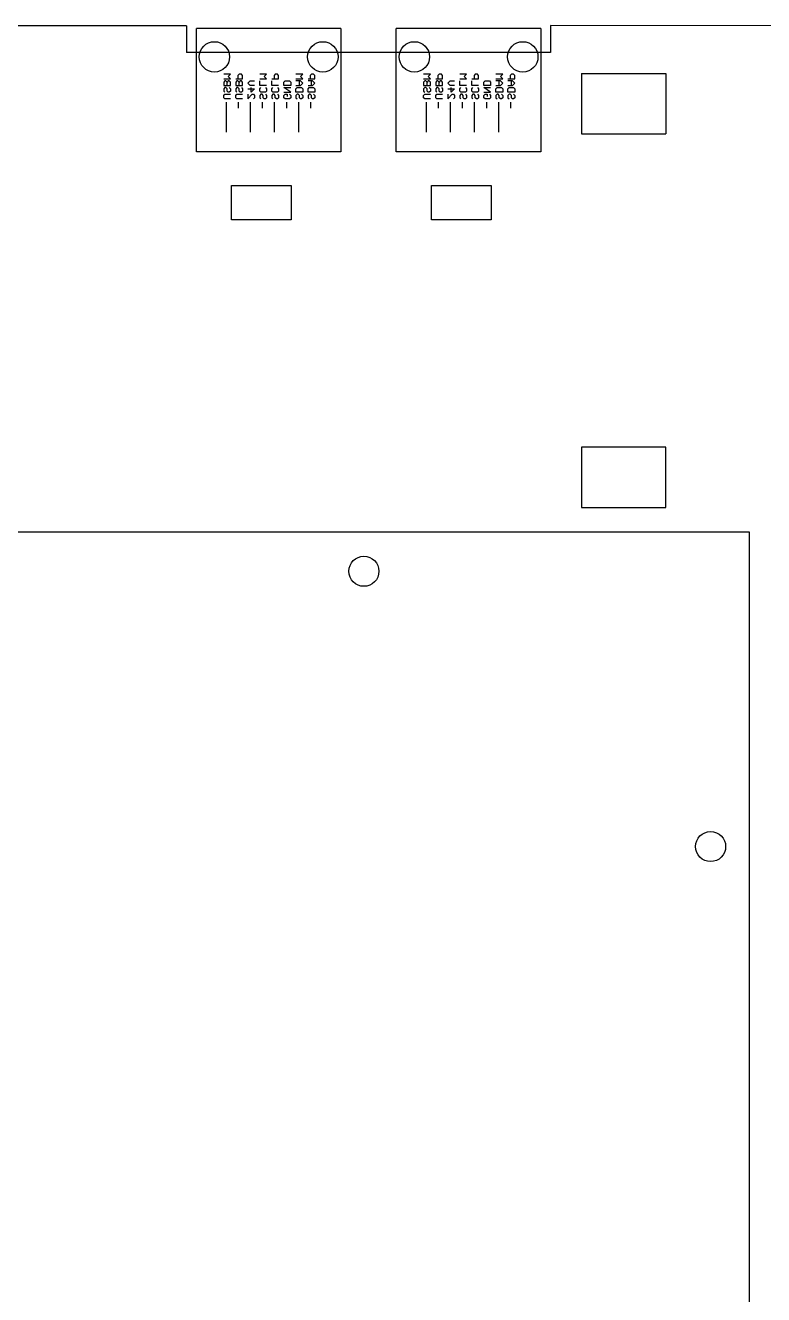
# Model space of a CAD drawing. Extents: x 0 to 11.5, y 0 to 11.2.
# Drawn here: x 5.3 to 8.36, y 5.95 to 11.21 of the extents above; entities that cross this region are included whole.
import ezdxf

# ---------------------------------------------------------------- set-up
doc = ezdxf.new("R2010")
doc.units = 0
for name, color, linetype in [('20', 53, 'CONTINUOUS'), ('21', 253, 'CONTINUOUS'), ('22', 253, 'CONTINUOUS')]:
    doc.layers.add(name, color=color, linetype=linetype)

msp = doc.modelspace()

# ---------------------------------------------------------------- linework, layer by layer
at = {"layer": '20'}
for p, q in [((5.969397, 11.21), (0, 11.21)), ((5.969397, 11.21), (5.969397, 11.1)), ((8.847519, 11.21), (7.479865, 11.212234)), ((7.479865, 11.212234), (7.479865, 11.1)), ((7.479865, 11.1), (5.969397, 11.1)), ((7.608784, 11.012234), (7.608784, 10.762234)), ((7.608784, 11.012234), (7.958784, 11.012234)), ((7.958784, 11.012234), (7.958784, 10.762234)), ((7.608784, 10.762234), (7.958784, 10.762234)), ((7.958784, 9.462234), (7.608784, 9.462234)), ((7.608784, 9.462234), (7.608784, 9.212234)), ((7.958784, 9.212234), (7.958784, 9.462234)), ((7.608784, 9.212234), (7.958784, 9.212234))]:
    msp.add_line(p, q, dxfattribs=at)
for centre, radius in [((6.0846, 11.0817), 0.062992), ((6.5346, 11.0817), 0.062992), ((6.9146, 11.0817), 0.062992), ((7.3646, 11.0817), 0.062992), ((6.705, 8.948), 0.0625), ((8.144, 7.806), 0.0625)]:
    msp.add_circle(centre, radius, dxfattribs=at)
at = {"layer": '21'}
for p, q in [((6.6096, 11.19981), (6.0096, 11.19981)), ((6.0096, 10.687999), (6.0096, 11.19981)), ((6.6096, 11.19981), (6.6096, 10.687999)), ((7.4396, 11.19981), (6.8396, 11.19981)), ((6.8396, 10.687999), (6.8396, 11.19981)), ((7.4396, 11.19981), (7.4396, 10.687999)), ((6.6096, 10.687999), (6.0096, 10.687999)), ((7.4396, 10.687999), (6.8396, 10.687999)), ((6.155584, 10.405834), (6.155584, 10.547566)), ((6.155584, 10.547566), (6.403616, 10.547566)), ((6.403616, 10.547566), (6.403616, 10.405834)), ((6.985584, 10.405834), (6.985584, 10.547566)), ((6.985584, 10.547566), (7.233616, 10.547566)), ((7.233616, 10.547566), (7.233616, 10.405834)), ((6.403616, 10.405834), (6.155584, 10.405834)), ((7.233616, 10.405834), (6.985584, 10.405834))]:
    msp.add_line(p, q, dxfattribs=at)
at = {"layer": '22'}
for p, q in [((6.151124, 11.009253), (6.1231, 11.009253)), ((6.141782, 10.999912), (6.151124, 11.009253)), ((6.187112, 11.009253), (6.182441, 11.004583)), ((6.182441, 11.004583), (6.182441, 10.990571)), ((6.196453, 11.009253), (6.187112, 11.009253)), ((6.201124, 11.004583), (6.196453, 11.009253)), ((6.201124, 10.990571), (6.201124, 11.004583)), ((6.301124, 11.009253), (6.2731, 11.009253)), ((6.291782, 10.999912), (6.301124, 11.009253)), ((6.337112, 11.009253), (6.332441, 11.004583)), ((6.332441, 11.004583), (6.332441, 10.990571)), ((6.346453, 11.009253), (6.337112, 11.009253)), ((6.351124, 11.004583), (6.346453, 11.009253)), ((6.351124, 10.990571), (6.351124, 11.004583)), ((6.451124, 11.009253), (6.4231, 11.009253)), ((6.441782, 10.999912), (6.451124, 11.009253)), ((6.487112, 11.009253), (6.482441, 11.004583)), ((6.482441, 11.004583), (6.482441, 10.990571)), ((6.496453, 11.009253), (6.487112, 11.009253)), ((6.501124, 11.004583), (6.496453, 11.009253)), ((6.501124, 10.990571), (6.501124, 11.004583)), ((6.981124, 11.009253), (6.9531, 11.009253)), ((6.971782, 10.999912), (6.981124, 11.009253)), ((7.017112, 11.009253), (7.012441, 11.004583)), ((7.012441, 11.004583), (7.012441, 10.990571)), ((7.026453, 11.009253), (7.017112, 11.009253)), ((7.031124, 11.004583), (7.026453, 11.009253)), ((7.031124, 10.990571), (7.031124, 11.004583)), ((7.131124, 11.009253), (7.1031, 11.009253)), ((7.121782, 10.999912), (7.131124, 11.009253)), ((7.167112, 11.009253), (7.162441, 11.004583)), ((7.162441, 11.004583), (7.162441, 10.990571)), ((7.176453, 11.009253), (7.167112, 11.009253)), ((7.181124, 11.004583), (7.176453, 11.009253)), ((7.181124, 10.990571), (7.181124, 11.004583)), ((7.281124, 11.009253), (7.2531, 11.009253)), ((7.271782, 10.999912), (7.281124, 11.009253)), ((7.317112, 11.009253), (7.312441, 11.004583)), ((7.312441, 11.004583), (7.312441, 10.990571)), ((7.326453, 11.009253), (7.317112, 11.009253)), ((7.331124, 11.004583), (7.326453, 11.009253)), ((7.331124, 10.990571), (7.331124, 11.004583)), ((6.1231, 10.990571), (6.151124, 10.990571)), ((6.127771, 10.98163), (6.1231, 10.976959)), ((6.1231, 10.976959), (6.1231, 10.962947)), ((6.1231, 10.962947), (6.151124, 10.962947)), ((6.127771, 10.954006), (6.1231, 10.949336)), ((6.132441, 10.98163), (6.127771, 10.98163)), ((6.132441, 10.954006), (6.127771, 10.954006)), ((6.137112, 10.976959), (6.132441, 10.98163)), ((6.137112, 10.949336), (6.132441, 10.954006)), ((6.141782, 10.98163), (6.137112, 10.976959)), ((6.137112, 10.962947), (6.137112, 10.976959)), ((6.151124, 10.990571), (6.141782, 10.999912)), ((6.146453, 10.98163), (6.141782, 10.98163)), ((6.151124, 10.976959), (6.146453, 10.98163)), ((6.146453, 10.954006), (6.151124, 10.949336)), ((6.151124, 10.962947), (6.151124, 10.976959)), ((6.1731, 10.990571), (6.201124, 10.990571)), ((6.177771, 10.98163), (6.1731, 10.976959)), ((6.1731, 10.976959), (6.1731, 10.962947)), ((6.1731, 10.962947), (6.201124, 10.962947)), ((6.177771, 10.954006), (6.1731, 10.949336)), ((6.182441, 10.98163), (6.177771, 10.98163)), ((6.182441, 10.954006), (6.177771, 10.954006)), ((6.187112, 10.976959), (6.182441, 10.98163)), ((6.187112, 10.949336), (6.182441, 10.954006)), ((6.191782, 10.98163), (6.187112, 10.976959)), ((6.187112, 10.962947), (6.187112, 10.976959)), ((6.196453, 10.98163), (6.191782, 10.98163)), ((6.201124, 10.976959), (6.196453, 10.98163)), ((6.196453, 10.954006), (6.201124, 10.949336)), ((6.201124, 10.962947), (6.201124, 10.976959)), ((6.2231, 10.972288), (6.232441, 10.98163)), ((6.232441, 10.962947), (6.2231, 10.972288)), ((6.232441, 10.98163), (6.251124, 10.98163)), ((6.251124, 10.962947), (6.232441, 10.962947)), ((6.237112, 10.935324), (6.237112, 10.954006)), ((6.2731, 10.990571), (6.301124, 10.990571)), ((6.2731, 10.962947), (6.2731, 10.98163)), ((6.301124, 10.962947), (6.2731, 10.962947)), ((6.2731, 10.949336), (6.277771, 10.954006)), ((6.301124, 10.990571), (6.291782, 10.999912)), ((6.296453, 10.954006), (6.301124, 10.949336)), ((6.3231, 10.990571), (6.351124, 10.990571)), ((6.3231, 10.962947), (6.3231, 10.98163)), ((6.351124, 10.962947), (6.3231, 10.962947)), ((6.3231, 10.949336), (6.327771, 10.954006)), ((6.346453, 10.954006), (6.351124, 10.949336)), ((6.3731, 10.976959), (6.377771, 10.98163)), ((6.3731, 10.962947), (6.3731, 10.976959)), ((6.401124, 10.962947), (6.3731, 10.962947)), ((6.401124, 10.935324), (6.3731, 10.954006)), ((6.3731, 10.954006), (6.401124, 10.954006)), ((6.377771, 10.98163), (6.396453, 10.98163)), ((6.396453, 10.98163), (6.401124, 10.976959)), ((6.401124, 10.976959), (6.401124, 10.962947)), ((6.4231, 10.990571), (6.451124, 10.990571)), ((6.441782, 10.98163), (6.4231, 10.98163)), ((6.4231, 10.962947), (6.441782, 10.962947)), ((6.4231, 10.949336), (6.427771, 10.954006)), ((6.427771, 10.954006), (6.446453, 10.954006)), ((6.437112, 10.962947), (6.437112, 10.98163)), ((6.451124, 10.990571), (6.441782, 10.999912)), ((6.451124, 10.972288), (6.441782, 10.98163)), ((6.441782, 10.962947), (6.451124, 10.972288)), ((6.446453, 10.954006), (6.451124, 10.949336)), ((6.4731, 10.990571), (6.501124, 10.990571)), ((6.491782, 10.98163), (6.4731, 10.98163)), ((6.4731, 10.962947), (6.491782, 10.962947)), ((6.4731, 10.949336), (6.477771, 10.954006)), ((6.477771, 10.954006), (6.496453, 10.954006)), ((6.487112, 10.962947), (6.487112, 10.98163)), ((6.501124, 10.972288), (6.491782, 10.98163)), ((6.491782, 10.962947), (6.501124, 10.972288)), ((6.496453, 10.954006), (6.501124, 10.949336)), ((6.9531, 10.990571), (6.981124, 10.990571)), ((6.957771, 10.98163), (6.9531, 10.976959)), ((6.9531, 10.976959), (6.9531, 10.962947)), ((6.9531, 10.962947), (6.981124, 10.962947)), ((6.957771, 10.954006), (6.9531, 10.949336)), ((6.962441, 10.98163), (6.957771, 10.98163)), ((6.962441, 10.954006), (6.957771, 10.954006)), ((6.967112, 10.976959), (6.962441, 10.98163)), ((6.967112, 10.949336), (6.962441, 10.954006)), ((6.971782, 10.98163), (6.967112, 10.976959)), ((6.967112, 10.962947), (6.967112, 10.976959)), ((6.981124, 10.990571), (6.971782, 10.999912)), ((6.976453, 10.98163), (6.971782, 10.98163)), ((6.981124, 10.976959), (6.976453, 10.98163)), ((6.976453, 10.954006), (6.981124, 10.949336)), ((6.981124, 10.962947), (6.981124, 10.976959)), ((7.0031, 10.990571), (7.031124, 10.990571)), ((7.007771, 10.98163), (7.0031, 10.976959)), ((7.0031, 10.976959), (7.0031, 10.962947)), ((7.0031, 10.962947), (7.031124, 10.962947)), ((7.007771, 10.954006), (7.0031, 10.949336)), ((7.012441, 10.98163), (7.007771, 10.98163)), ((7.012441, 10.954006), (7.007771, 10.954006)), ((7.017112, 10.976959), (7.012441, 10.98163)), ((7.017112, 10.949336), (7.012441, 10.954006)), ((7.021782, 10.98163), (7.017112, 10.976959)), ((7.017112, 10.962947), (7.017112, 10.976959)), ((7.026453, 10.98163), (7.021782, 10.98163)), ((7.031124, 10.976959), (7.026453, 10.98163)), ((7.026453, 10.954006), (7.031124, 10.949336)), ((7.031124, 10.962947), (7.031124, 10.976959)), ((7.0531, 10.972288), (7.062441, 10.98163)), ((7.062441, 10.962947), (7.0531, 10.972288)), ((7.062441, 10.98163), (7.081124, 10.98163)), ((7.081124, 10.962947), (7.062441, 10.962947)), ((7.067112, 10.935324), (7.067112, 10.954006)), ((7.1031, 10.990571), (7.131124, 10.990571)), ((7.1031, 10.962947), (7.1031, 10.98163)), ((7.131124, 10.962947), (7.1031, 10.962947)), ((7.1031, 10.949336), (7.107771, 10.954006)), ((7.131124, 10.990571), (7.121782, 10.999912)), ((7.126453, 10.954006), (7.131124, 10.949336)), ((7.1531, 10.990571), (7.181124, 10.990571)), ((7.1531, 10.962947), (7.1531, 10.98163)), ((7.181124, 10.962947), (7.1531, 10.962947)), ((7.1531, 10.949336), (7.157771, 10.954006)), ((7.176453, 10.954006), (7.181124, 10.949336)), ((7.2031, 10.976959), (7.207771, 10.98163)), ((7.2031, 10.962947), (7.2031, 10.976959)), ((7.231124, 10.962947), (7.2031, 10.962947)), ((7.231124, 10.935324), (7.2031, 10.954006)), ((7.2031, 10.954006), (7.231124, 10.954006)), ((7.207771, 10.98163), (7.226453, 10.98163)), ((7.226453, 10.98163), (7.231124, 10.976959)), ((7.231124, 10.976959), (7.231124, 10.962947)), ((7.2531, 10.990571), (7.281124, 10.990571)), ((7.271782, 10.98163), (7.2531, 10.98163)), ((7.2531, 10.962947), (7.271782, 10.962947)), ((7.2531, 10.949336), (7.257771, 10.954006)), ((7.257771, 10.954006), (7.276453, 10.954006)), ((7.267112, 10.962947), (7.267112, 10.98163)), ((7.281124, 10.990571), (7.271782, 10.999912)), ((7.281124, 10.972288), (7.271782, 10.98163)), ((7.271782, 10.962947), (7.281124, 10.972288)), ((7.276453, 10.954006), (7.281124, 10.949336)), ((7.3031, 10.990571), (7.331124, 10.990571)), ((7.321782, 10.98163), (7.3031, 10.98163)), ((7.3031, 10.962947), (7.321782, 10.962947)), ((7.3031, 10.949336), (7.307771, 10.954006)), ((7.307771, 10.954006), (7.326453, 10.954006)), ((7.317112, 10.962947), (7.317112, 10.98163)), ((7.331124, 10.972288), (7.321782, 10.98163)), ((7.321782, 10.962947), (7.331124, 10.972288)), ((7.326453, 10.954006), (7.331124, 10.949336)), ((6.1231, 10.949336), (6.1231, 10.939994)), ((6.1231, 10.939994), (6.127771, 10.935324)), ((6.1231, 10.921712), (6.127771, 10.926383)), ((6.1231, 10.912371), (6.1231, 10.921712)), ((6.127771, 10.9077), (6.1231, 10.912371)), ((6.127771, 10.926383), (6.151124, 10.926383)), ((6.151124, 10.9077), (6.127771, 10.9077)), ((6.137112, 10.939994), (6.137112, 10.949336)), ((6.141782, 10.935324), (6.137112, 10.939994)), ((6.146453, 10.935324), (6.141782, 10.935324)), ((6.151124, 10.939994), (6.146453, 10.935324)), ((6.151124, 10.949336), (6.151124, 10.939994)), ((6.1731, 10.949336), (6.1731, 10.939994)), ((6.1731, 10.939994), (6.177771, 10.935324)), ((6.1731, 10.921712), (6.177771, 10.926383)), ((6.1731, 10.912371), (6.1731, 10.921712)), ((6.177771, 10.9077), (6.1731, 10.912371)), ((6.177771, 10.926383), (6.201124, 10.926383)), ((6.201124, 10.9077), (6.177771, 10.9077)), ((6.187112, 10.939994), (6.187112, 10.949336)), ((6.191782, 10.935324), (6.187112, 10.939994)), ((6.196453, 10.935324), (6.191782, 10.935324)), ((6.201124, 10.939994), (6.196453, 10.935324)), ((6.201124, 10.949336), (6.201124, 10.939994)), ((6.2231, 10.949336), (6.251124, 10.949336)), ((6.2231, 10.926383), (6.2231, 10.9077)), ((6.2231, 10.9077), (6.241782, 10.926383)), ((6.251124, 10.949336), (6.237112, 10.935324)), ((6.241782, 10.926383), (6.246453, 10.926383)), ((6.246453, 10.926383), (6.251124, 10.921712)), ((6.251124, 10.912371), (6.246453, 10.9077)), ((6.251124, 10.921712), (6.251124, 10.912371)), ((6.2731, 10.939994), (6.2731, 10.949336)), ((6.277771, 10.935324), (6.2731, 10.939994)), ((6.277771, 10.926383), (6.2731, 10.921712)), ((6.2731, 10.921712), (6.2731, 10.912371)), ((6.2731, 10.912371), (6.277771, 10.9077)), ((6.296453, 10.935324), (6.277771, 10.935324)), ((6.282441, 10.926383), (6.277771, 10.926383)), ((6.287112, 10.921712), (6.282441, 10.926383)), ((6.287112, 10.912371), (6.287112, 10.921712)), ((6.291782, 10.9077), (6.287112, 10.912371)), ((6.296453, 10.9077), (6.291782, 10.9077)), ((6.301124, 10.939994), (6.296453, 10.935324)), ((6.296453, 10.926383), (6.301124, 10.921712)), ((6.301124, 10.912371), (6.296453, 10.9077)), ((6.301124, 10.949336), (6.301124, 10.939994)), ((6.301124, 10.921712), (6.301124, 10.912371)), ((6.3231, 10.939994), (6.3231, 10.949336)), ((6.327771, 10.935324), (6.3231, 10.939994)), ((6.327771, 10.926383), (6.3231, 10.921712)), ((6.3231, 10.921712), (6.3231, 10.912371)), ((6.3231, 10.912371), (6.327771, 10.9077)), ((6.346453, 10.935324), (6.327771, 10.935324)), ((6.332441, 10.926383), (6.327771, 10.926383)), ((6.337112, 10.921712), (6.332441, 10.926383)), ((6.337112, 10.912371), (6.337112, 10.921712)), ((6.341782, 10.9077), (6.337112, 10.912371)), ((6.346453, 10.9077), (6.341782, 10.9077)), ((6.351124, 10.939994), (6.346453, 10.935324)), ((6.346453, 10.926383), (6.351124, 10.921712)), ((6.351124, 10.912371), (6.346453, 10.9077)), ((6.351124, 10.949336), (6.351124, 10.939994)), ((6.351124, 10.921712), (6.351124, 10.912371)), ((6.3731, 10.935324), (6.401124, 10.935324)), ((6.3731, 10.921712), (6.377771, 10.926383)), ((6.3731, 10.912371), (6.3731, 10.921712)), ((6.377771, 10.9077), (6.3731, 10.912371)), ((6.377771, 10.926383), (6.387112, 10.926383)), ((6.396453, 10.9077), (6.377771, 10.9077)), ((6.387112, 10.926383), (6.387112, 10.917041)), ((6.396453, 10.926383), (6.401124, 10.921712)), ((6.401124, 10.912371), (6.396453, 10.9077)), ((6.401124, 10.921712), (6.401124, 10.912371)), ((6.4231, 10.935324), (6.4231, 10.949336)), ((6.451124, 10.935324), (6.4231, 10.935324)), ((6.427771, 10.926383), (6.4231, 10.921712)), ((6.4231, 10.921712), (6.4231, 10.912371)), ((6.4231, 10.912371), (6.427771, 10.9077)), ((6.432441, 10.926383), (6.427771, 10.926383)), ((6.437112, 10.921712), (6.432441, 10.926383)), ((6.437112, 10.912371), (6.437112, 10.921712)), ((6.441782, 10.9077), (6.437112, 10.912371)), ((6.446453, 10.9077), (6.441782, 10.9077)), ((6.446453, 10.926383), (6.451124, 10.921712)), ((6.451124, 10.912371), (6.446453, 10.9077)), ((6.451124, 10.949336), (6.451124, 10.935324)), ((6.451124, 10.921712), (6.451124, 10.912371)), ((6.4731, 10.935324), (6.4731, 10.949336)), ((6.501124, 10.935324), (6.4731, 10.935324)), ((6.477771, 10.926383), (6.4731, 10.921712)), ((6.4731, 10.921712), (6.4731, 10.912371)), ((6.4731, 10.912371), (6.477771, 10.9077)), ((6.482441, 10.926383), (6.477771, 10.926383)), ((6.487112, 10.921712), (6.482441, 10.926383)), ((6.487112, 10.912371), (6.487112, 10.921712)), ((6.491782, 10.9077), (6.487112, 10.912371)), ((6.496453, 10.9077), (6.491782, 10.9077)), ((6.496453, 10.926383), (6.501124, 10.921712)), ((6.501124, 10.912371), (6.496453, 10.9077)), ((6.501124, 10.949336), (6.501124, 10.935324)), ((6.501124, 10.921712), (6.501124, 10.912371)), ((6.9531, 10.949336), (6.9531, 10.939994)), ((6.9531, 10.939994), (6.957771, 10.935324)), ((6.9531, 10.921712), (6.957771, 10.926383)), ((6.9531, 10.912371), (6.9531, 10.921712)), ((6.957771, 10.9077), (6.9531, 10.912371)), ((6.957771, 10.926383), (6.981124, 10.926383)), ((6.981124, 10.9077), (6.957771, 10.9077)), ((6.967112, 10.939994), (6.967112, 10.949336)), ((6.971782, 10.935324), (6.967112, 10.939994)), ((6.976453, 10.935324), (6.971782, 10.935324)), ((6.981124, 10.939994), (6.976453, 10.935324)), ((6.981124, 10.949336), (6.981124, 10.939994)), ((7.0031, 10.949336), (7.0031, 10.939994)), ((7.0031, 10.939994), (7.007771, 10.935324)), ((7.0031, 10.921712), (7.007771, 10.926383)), ((7.0031, 10.912371), (7.0031, 10.921712)), ((7.007771, 10.9077), (7.0031, 10.912371)), ((7.007771, 10.926383), (7.031124, 10.926383)), ((7.031124, 10.9077), (7.007771, 10.9077)), ((7.017112, 10.939994), (7.017112, 10.949336)), ((7.021782, 10.935324), (7.017112, 10.939994)), ((7.026453, 10.935324), (7.021782, 10.935324)), ((7.031124, 10.939994), (7.026453, 10.935324)), ((7.031124, 10.949336), (7.031124, 10.939994)), ((7.0531, 10.949336), (7.081124, 10.949336)), ((7.0531, 10.926383), (7.0531, 10.9077)), ((7.0531, 10.9077), (7.071782, 10.926383)), ((7.081124, 10.949336), (7.067112, 10.935324)), ((7.071782, 10.926383), (7.076453, 10.926383)), ((7.076453, 10.926383), (7.081124, 10.921712)), ((7.081124, 10.912371), (7.076453, 10.9077)), ((7.081124, 10.921712), (7.081124, 10.912371)), ((7.1031, 10.939994), (7.1031, 10.949336)), ((7.107771, 10.935324), (7.1031, 10.939994)), ((7.107771, 10.926383), (7.1031, 10.921712)), ((7.1031, 10.921712), (7.1031, 10.912371)), ((7.1031, 10.912371), (7.107771, 10.9077)), ((7.126453, 10.935324), (7.107771, 10.935324)), ((7.112441, 10.926383), (7.107771, 10.926383)), ((7.117112, 10.921712), (7.112441, 10.926383)), ((7.117112, 10.912371), (7.117112, 10.921712)), ((7.121782, 10.9077), (7.117112, 10.912371)), ((7.126453, 10.9077), (7.121782, 10.9077)), ((7.131124, 10.939994), (7.126453, 10.935324)), ((7.126453, 10.926383), (7.131124, 10.921712)), ((7.131124, 10.912371), (7.126453, 10.9077)), ((7.131124, 10.949336), (7.131124, 10.939994)), ((7.131124, 10.921712), (7.131124, 10.912371)), ((7.1531, 10.939994), (7.1531, 10.949336)), ((7.157771, 10.935324), (7.1531, 10.939994)), ((7.157771, 10.926383), (7.1531, 10.921712)), ((7.1531, 10.921712), (7.1531, 10.912371)), ((7.1531, 10.912371), (7.157771, 10.9077)), ((7.176453, 10.935324), (7.157771, 10.935324)), ((7.162441, 10.926383), (7.157771, 10.926383)), ((7.167112, 10.921712), (7.162441, 10.926383)), ((7.167112, 10.912371), (7.167112, 10.921712)), ((7.171782, 10.9077), (7.167112, 10.912371)), ((7.176453, 10.9077), (7.171782, 10.9077)), ((7.181124, 10.939994), (7.176453, 10.935324)), ((7.176453, 10.926383), (7.181124, 10.921712)), ((7.181124, 10.912371), (7.176453, 10.9077)), ((7.181124, 10.949336), (7.181124, 10.939994)), ((7.181124, 10.921712), (7.181124, 10.912371)), ((7.2031, 10.935324), (7.231124, 10.935324)), ((7.2031, 10.921712), (7.207771, 10.926383)), ((7.2031, 10.912371), (7.2031, 10.921712)), ((7.207771, 10.9077), (7.2031, 10.912371)), ((7.207771, 10.926383), (7.217112, 10.926383)), ((7.226453, 10.9077), (7.207771, 10.9077)), ((7.217112, 10.926383), (7.217112, 10.917041)), ((7.226453, 10.926383), (7.231124, 10.921712)), ((7.231124, 10.912371), (7.226453, 10.9077)), ((7.231124, 10.921712), (7.231124, 10.912371)), ((7.2531, 10.935324), (7.2531, 10.949336)), ((7.281124, 10.935324), (7.2531, 10.935324)), ((7.257771, 10.926383), (7.2531, 10.921712)), ((7.2531, 10.921712), (7.2531, 10.912371)), ((7.2531, 10.912371), (7.257771, 10.9077)), ((7.262441, 10.926383), (7.257771, 10.926383)), ((7.267112, 10.921712), (7.262441, 10.926383)), ((7.267112, 10.912371), (7.267112, 10.921712)), ((7.271782, 10.9077), (7.267112, 10.912371)), ((7.276453, 10.9077), (7.271782, 10.9077)), ((7.276453, 10.926383), (7.281124, 10.921712)), ((7.281124, 10.912371), (7.276453, 10.9077)), ((7.281124, 10.949336), (7.281124, 10.935324)), ((7.281124, 10.921712), (7.281124, 10.912371)), ((7.3031, 10.935324), (7.3031, 10.949336)), ((7.331124, 10.935324), (7.3031, 10.935324)), ((7.307771, 10.926383), (7.3031, 10.921712)), ((7.3031, 10.921712), (7.3031, 10.912371)), ((7.3031, 10.912371), (7.307771, 10.9077)), ((7.312441, 10.926383), (7.307771, 10.926383)), ((7.317112, 10.921712), (7.312441, 10.926383)), ((7.317112, 10.912371), (7.317112, 10.921712)), ((7.321782, 10.9077), (7.317112, 10.912371)), ((7.326453, 10.9077), (7.321782, 10.9077)), ((7.326453, 10.926383), (7.331124, 10.921712)), ((7.331124, 10.912371), (7.326453, 10.9077)), ((7.331124, 10.949336), (7.331124, 10.935324)), ((7.331124, 10.921712), (7.331124, 10.912371)), ((6.1346, 10.7692), (6.1346, 10.8942)), ((6.1846, 10.8692), (6.1846, 10.8942)), ((6.2346, 10.7692), (6.2346, 10.8942)), ((6.2846, 10.8692), (6.2846, 10.8942)), ((6.3346, 10.7692), (6.3346, 10.8942)), ((6.3846, 10.8692), (6.3846, 10.8942)), ((6.4346, 10.7692), (6.4346, 10.8942)), ((6.4846, 10.8692), (6.4846, 10.8942)), ((6.9646, 10.7692), (6.9646, 10.8942)), ((7.0146, 10.8692), (7.0146, 10.8942)), ((7.0646, 10.7692), (7.0646, 10.8942)), ((7.1146, 10.8692), (7.1146, 10.8942)), ((7.1646, 10.7692), (7.1646, 10.8942)), ((7.2146, 10.8692), (7.2146, 10.8942)), ((7.2646, 10.7692), (7.2646, 10.8942)), ((7.3146, 10.8692), (7.3146, 10.8942)), ((8.305, 9.11), (2.905, 9.11)), ((8.305, 2.102), (8.305, 9.11))]:
    msp.add_line(p, q, dxfattribs=at)

doc.saveas('drawing.dxf')
